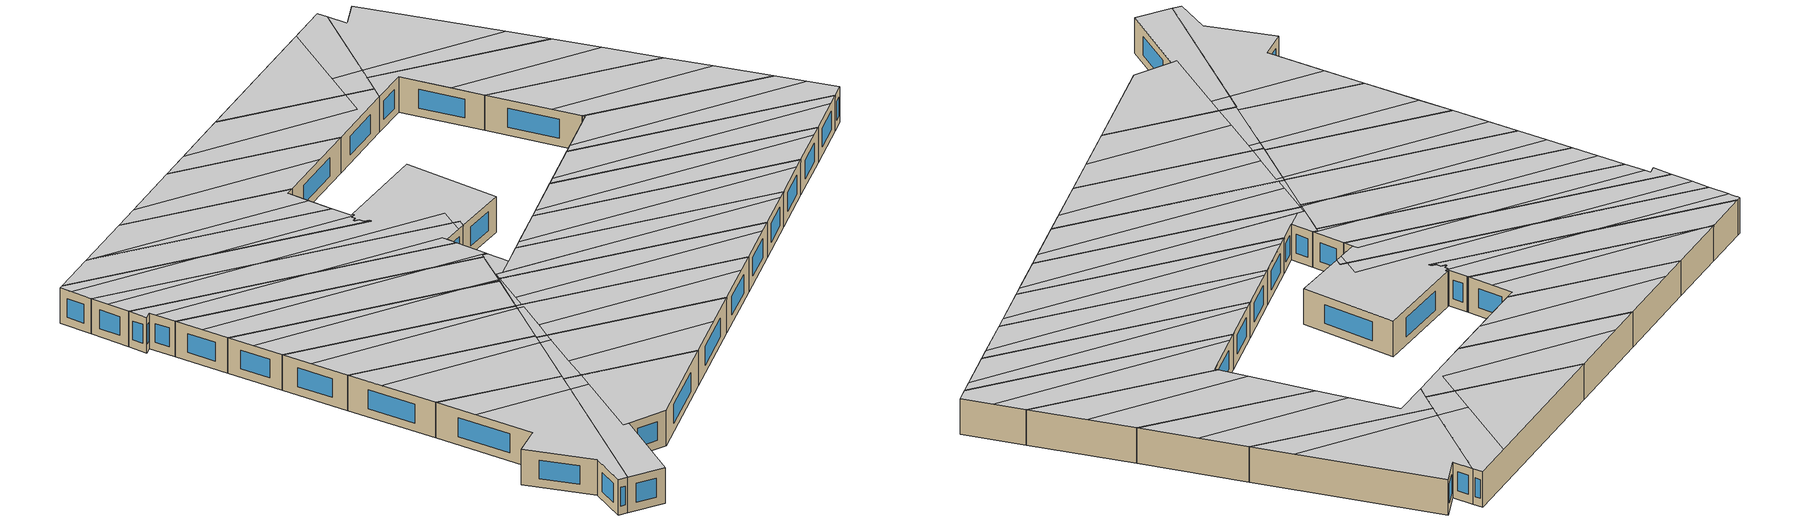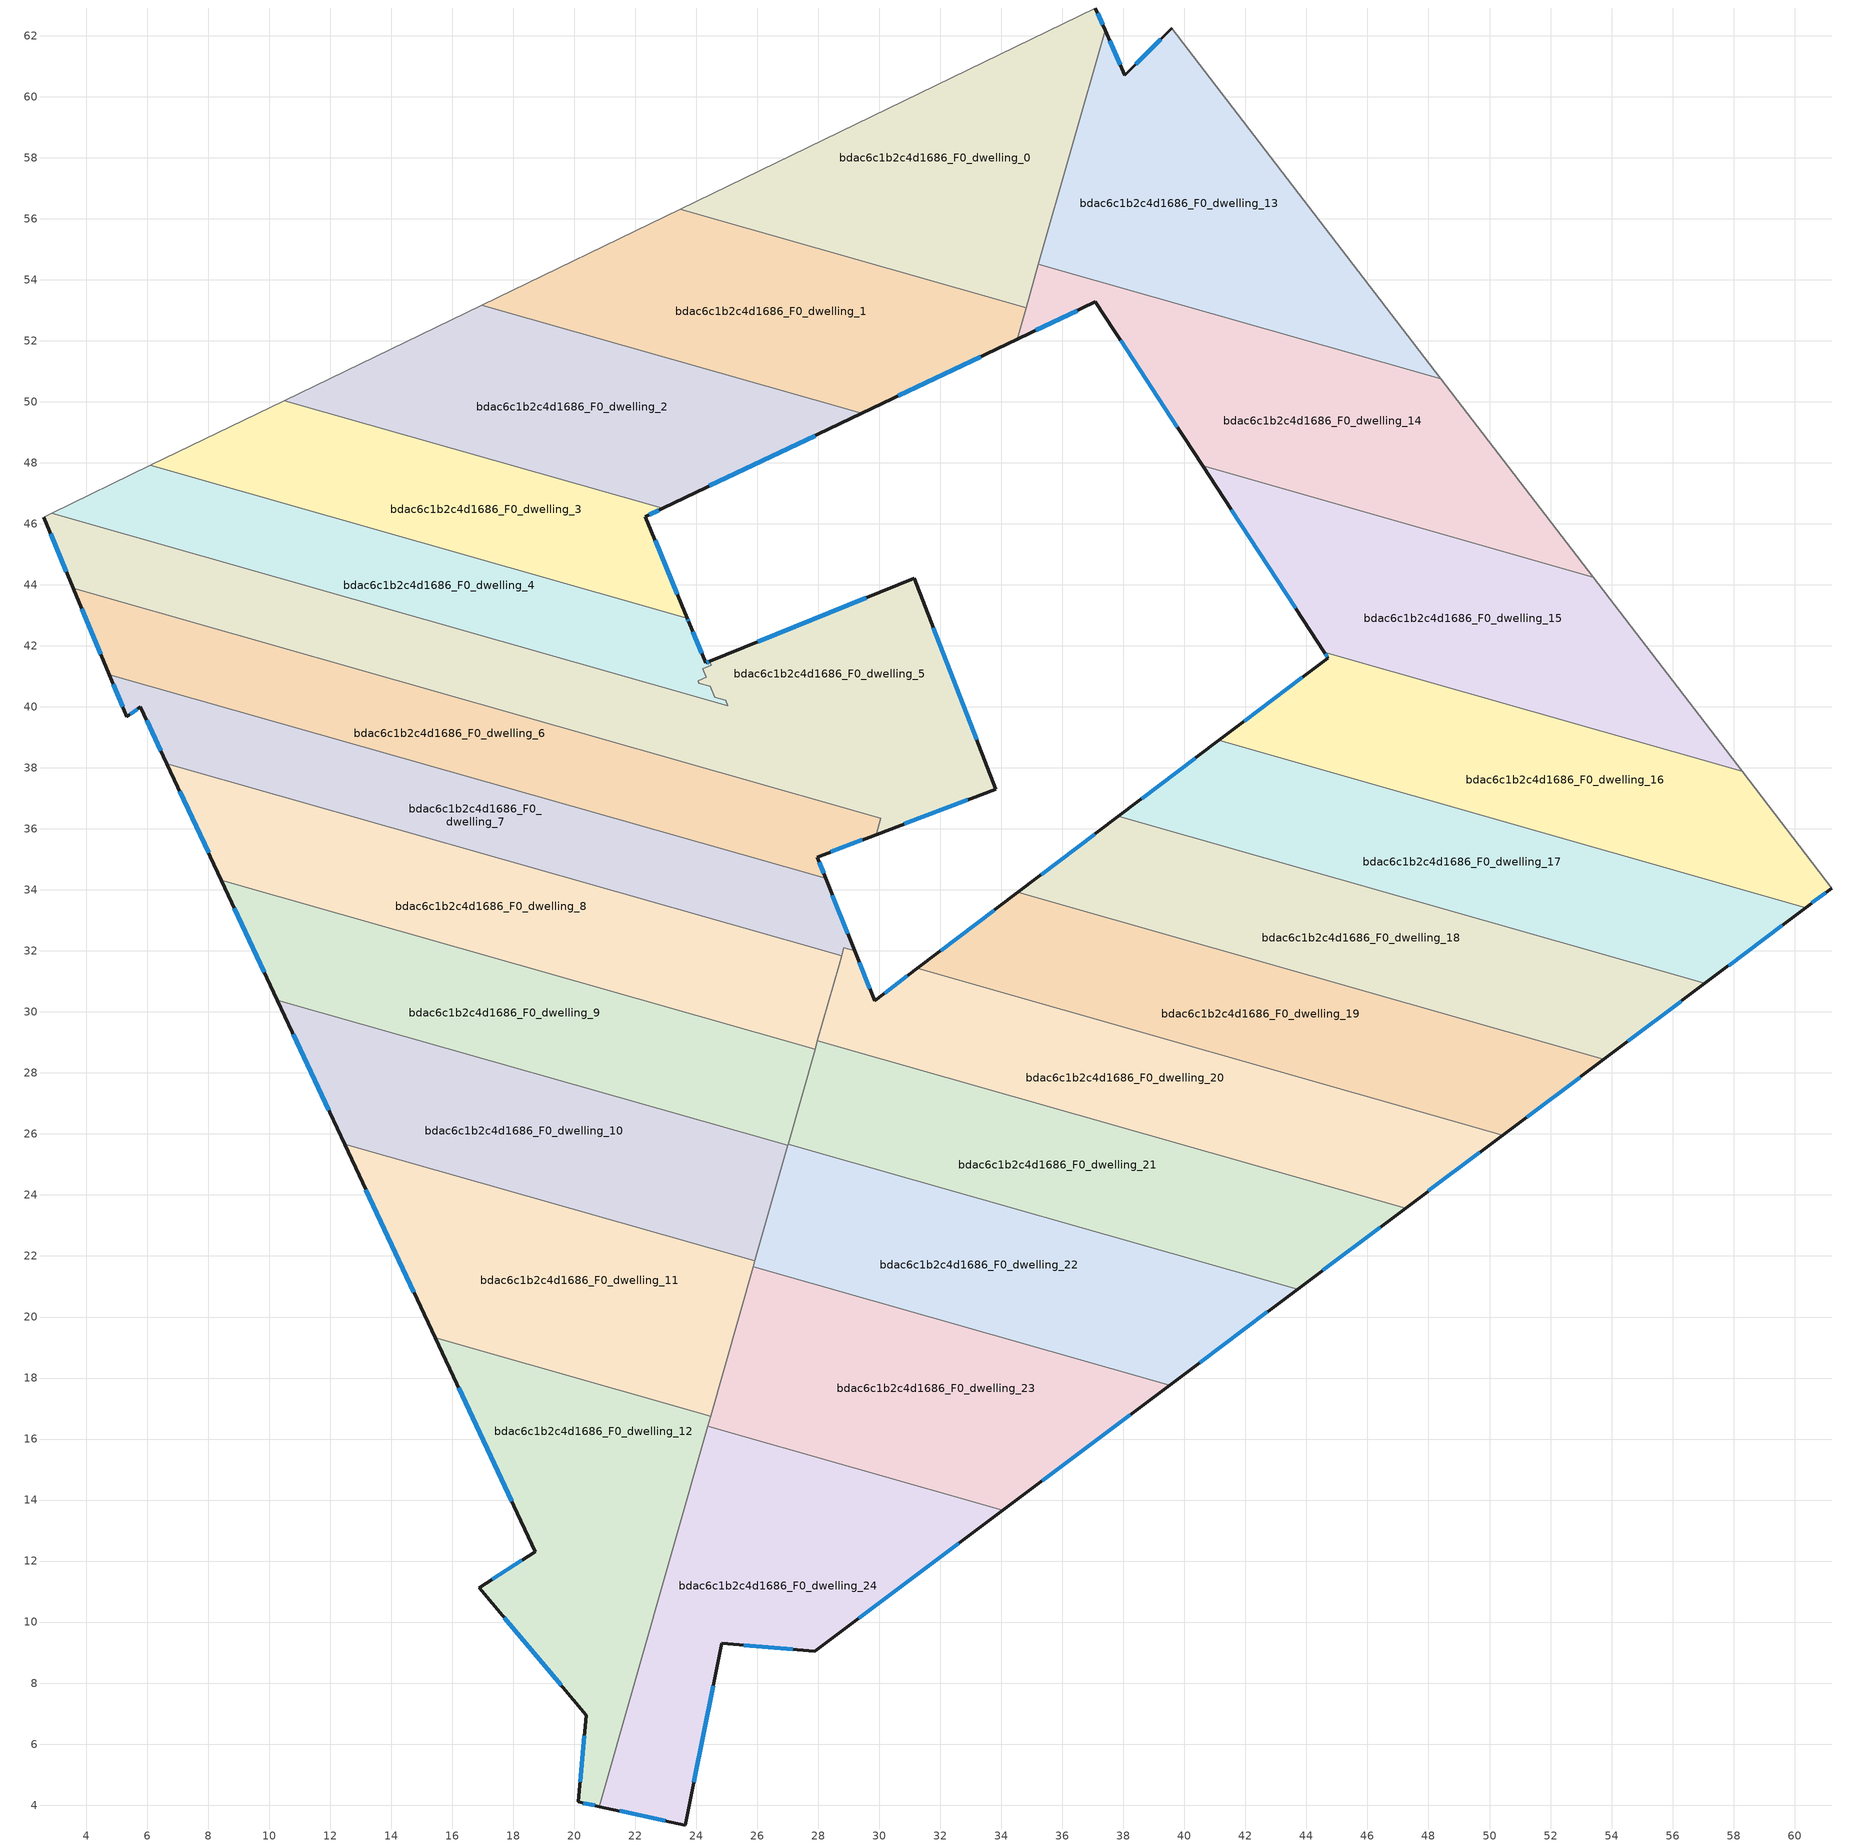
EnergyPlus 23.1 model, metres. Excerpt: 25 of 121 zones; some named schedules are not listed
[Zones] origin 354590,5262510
bdac6c1b2c4d1686_F0_dwelling_0
 floor ground (EU_floor_Construction): 37.08,62.91 37.4,62.18 34.81,53.09 23.47,56.32 z0
 wall outside (EU_wall_Construction): 37.4,62.18 37.08,62.91 z0:3
 wall to bdac6c1b2c4d1686_F0_dwelling_1 (EU_wall_Construction): 23.47,56.32 34.81,53.09 z0:3
 wall adiabatic (EU_wall_Construction): 37.08,62.91 23.47,56.32 z0:3
 wall to bdac6c1b2c4d1686_F0_dwelling_13 (EU_wall_Construction): 35.22,54.51 37.4,62.18 z0:3
 wall to bdac6c1b2c4d1686_F0_dwelling_14 (EU_wall_Construction): 34.81,53.09 35.22,54.51 z0:3
 window (EU_Window_Construction): 37.32,62.35 37.16,62.74 z0.7:2.3
 ceiling to bdac6c1b2c4d1686_F1_dwelling_0 (EU_floor_Construction): 32.75,53.67 34.23,61.53 23.47,56.32 z3
 ceiling to bdac6c1b2c4d1686_F1_dwelling_12 (EU_floor_Construction): 35.48,55.42 37.4,62.18 37.08,62.91 34.23,61.53 33.16,55.86 z3
 ceiling to bdac6c1b2c4d1686_F1_dwelling_13 (EU_floor_Construction): 34.81,53.09 35.48,55.42 33.16,55.86 32.75,53.67 z3
bdac6c1b2c4d1686_F0_dwelling_1
 floor ground (EU_floor_Construction): 34.81,53.09 34.52,52.05 29.42,49.62 16.97,53.17 23.47,56.32 z0
 wall outside (EU_wall_Construction): 29.42,49.62 34.52,52.05 z0:3
 wall to bdac6c1b2c4d1686_F0_dwelling_2 (EU_wall_Construction): 16.97,53.17 29.42,49.62 z0:3
 wall adiabatic (EU_wall_Construction): 23.47,56.32 16.97,53.17 z0:3
 wall to bdac6c1b2c4d1686_F0_dwelling_14 (EU_wall_Construction): 34.52,52.05 34.81,53.09 z0:3
 window (EU_Window_Construction): 30.62,50.19 33.32,51.48 z0.7:2.3
 ceiling to bdac6c1b2c4d1686_F1_dwelling_0 (EU_floor_Construction): 32.39,51.75 32.75,53.67 23.47,56.32 19.18,54.24 z3
 ceiling adiabatic (EU_roof_Construction): 34.52,52.05 34.81,53.09 32.75,53.67 32.39,51.75 19.18,54.24 16.97,53.17 29.42,49.62 z3
bdac6c1b2c4d1686_F0_dwelling_10
 floor ground (EU_floor_Construction): 26.99,25.62 25.92,21.84 12.48,25.66 10.27,30.38 z0
 wall outside (EU_wall_Construction): 10.27,30.38 12.48,25.66 z0:3
 wall to bdac6c1b2c4d1686_F0_dwelling_11 (EU_wall_Construction): 12.48,25.66 25.92,21.84 z0:3
 wall to bdac6c1b2c4d1686_F0_dwelling_9 (EU_wall_Construction): 26.99,25.62 10.27,30.38 z0:3
 wall to bdac6c1b2c4d1686_F0_dwelling_22 (EU_wall_Construction): 25.92,21.84 26.99,25.62 z0:3
 window (EU_Window_Construction): 10.79,29.28 11.96,26.77 z0.7:2.3
 ceiling to bdac6c1b2c4d1686_F1_dwelling_9 (EU_floor_Construction): 25.92,21.84 26.91,25.33 11.25,28.29 12.48,25.66 z3
 ceiling to bdac6c1b2c4d1686_F1_dwelling_8 (EU_floor_Construction): 26.91,25.33 26.99,25.62 10.27,30.38 11.25,28.29 z3
bdac6c1b2c4d1686_F0_dwelling_11
 floor ground (EU_floor_Construction): 25.92,21.84 24.47,16.75 15.44,19.32 12.48,25.66 z0
 wall outside (EU_wall_Construction): 12.48,25.66 15.44,19.32 z0:3
 wall to bdac6c1b2c4d1686_F0_dwelling_12 (EU_wall_Construction): 15.44,19.32 24.47,16.75 z0:3
 wall to bdac6c1b2c4d1686_F0_dwelling_23 (EU_wall_Construction): 24.47,16.75 25.86,21.65 z0:3
 wall to bdac6c1b2c4d1686_F0_dwelling_22 (EU_wall_Construction): 25.86,21.65 25.92,21.84 z0:3
 window (EU_Window_Construction): 13.17,24.17 14.74,20.81 z0.7:2.3
 ceiling to bdac6c1b2c4d1686_F1_dwelling_10 (EU_floor_Construction): 24.47,16.75 25.67,20.96 13.61,23.24 15.44,19.32 z3
 ceiling to bdac6c1b2c4d1686_F1_dwelling_9 (EU_floor_Construction): 25.67,20.96 25.92,21.84 12.48,25.66 13.61,23.24 z3
bdac6c1b2c4d1686_F0_dwelling_12
 floor ground (EU_floor_Construction): 24.47,16.75 20.83,3.95 20.13,4.1 20.39,6.94 16.88,11.12 18.72,12.31 15.44,19.32 z0
 wall outside (EU_wall_Construction): 15.44,19.32 18.72,12.31 16.88,11.12 20.39,6.94 20.13,4.1 20.83,3.95 z0:3
 wall to bdac6c1b2c4d1686_F0_dwelling_24 (EU_wall_Construction): 20.83,3.95 24.38,16.42 z0:3
 wall to bdac6c1b2c4d1686_F0_dwelling_23 (EU_wall_Construction): 24.38,16.42 24.47,16.75 z0:3
 window (EU_Window_Construction): 16.21,17.68 17.95,13.96 / 20.3,4.07 20.66,3.99 / 20.33,6.28 20.19,4.77 / 17.7,10.14 19.57,7.92 / 18.29,12.03 17.31,11.4 z0.7:2.3
 ceiling to bdac6c1b2c4d1686_F1_dwelling_11 (EU_floor_Construction): 20.83,3.95 23.99,15.08 16.79,16.44 18.72,12.31 16.88,11.12 20.39,6.94 20.13,4.1 z3
 ceiling to bdac6c1b2c4d1686_F1_dwelling_10 (EU_floor_Construction): 23.99,15.08 24.47,16.75 15.44,19.32 16.79,16.44 z3
bdac6c1b2c4d1686_F0_dwelling_13
 floor ground (EU_floor_Construction): 39.59,62.24 48.41,50.75 35.22,54.51 37.4,62.18 38.04,60.7 z0
 wall outside (EU_wall_Construction): 39.59,62.24 38.04,60.7 37.4,62.18 z0:3
 wall adiabatic (EU_wall_Construction): 48.41,50.75 39.59,62.24 z0:3
 wall to bdac6c1b2c4d1686_F0_dwelling_14 (EU_wall_Construction): 35.22,54.51 48.41,50.75 z0:3
 window (EU_Window_Construction): 37.89,61.05 37.55,61.83 / 39.23,61.88 38.41,61.06 z0.7:2.3
 ceiling to bdac6c1b2c4d1686_F1_dwelling_12 (EU_floor_Construction): 46.41,53.36 39.59,62.24 38.04,60.7 37.4,62.18 35.48,55.42 z3
 ceiling to bdac6c1b2c4d1686_F1_dwelling_13 (EU_floor_Construction): 48.41,50.75 46.41,53.36 35.48,55.42 35.22,54.51 z3
bdac6c1b2c4d1686_F0_dwelling_14
 floor ground (EU_floor_Construction): 48.41,50.75 53.4,44.25 40.59,47.9 37.08,53.28 34.52,52.05 35.22,54.51 z0
 wall outside (EU_wall_Construction): 34.52,52.05 37.08,53.28 40.59,47.9 z0:3
 wall adiabatic (EU_wall_Construction): 53.4,44.25 48.41,50.75 z0:3
 wall to bdac6c1b2c4d1686_F0_dwelling_15 (EU_wall_Construction): 40.59,47.9 53.4,44.25 z0:3
 window (EU_Window_Construction): 35.12,52.34 36.48,52.99 / 37.91,52.01 39.77,49.16 z0.7:2.3
 ceiling to bdac6c1b2c4d1686_F1_dwelling_13 (EU_floor_Construction): 50.65,47.83 48.41,50.75 35.22,54.51 34.52,52.05 37.08,53.28 39.23,49.98 z3
 ceiling to bdac6c1b2c4d1686_F1_dwelling_14 (EU_floor_Construction): 53.4,44.25 50.65,47.83 39.23,49.98 40.59,47.9 z3
bdac6c1b2c4d1686_F0_dwelling_15
 floor ground (EU_floor_Construction): 53.4,44.25 58.28,37.89 44.58,41.79 40.59,47.9 z0
 wall outside (EU_wall_Construction): 40.59,47.9 44.58,41.79 z0:3
 wall adiabatic (EU_wall_Construction): 58.28,37.89 53.4,44.25 z0:3
 wall to bdac6c1b2c4d1686_F0_dwelling_16 (EU_wall_Construction): 44.58,41.79 58.28,37.89 z0:3
 window (EU_Window_Construction): 41.53,46.46 43.64,43.23 z0.7:2.3
 ceiling to bdac6c1b2c4d1686_F1_dwelling_14 (EU_floor_Construction): 55.6,41.39 53.4,44.25 40.59,47.9 43.33,43.7 z3
 ceiling to bdac6c1b2c4d1686_F1_dwelling_15 (EU_floor_Construction): 58.28,37.89 55.6,41.39 43.33,43.7 44.58,41.79 z3
bdac6c1b2c4d1686_F0_dwelling_16
 floor ground (EU_floor_Construction): 58.28,37.89 61.22,34.06 60.37,33.42 41.13,38.9 44.71,41.6 44.58,41.79 z0
 wall outside (EU_wall_Construction): 44.58,41.79 44.71,41.6 41.13,38.9 / 60.37,33.42 61.22,34.06 z0:3
 wall adiabatic (EU_wall_Construction): 61.22,34.06 58.28,37.89 z0:3
 wall to bdac6c1b2c4d1686_F0_dwelling_17 (EU_wall_Construction): 41.13,38.9 60.37,33.42 z0:3
 window (EU_Window_Construction): 43.87,40.97 41.97,39.53 / 44.61,41.75 44.68,41.65 / 60.57,33.57 61.02,33.91 z0.7:2.3
 ceiling to bdac6c1b2c4d1686_F1_dwelling_15 (EU_floor_Construction): 59.75,35.98 58.28,37.89 44.58,41.79 44.71,41.6 41.76,39.37 z3
 ceiling to bdac6c1b2c4d1686_F1_dwelling_16 (EU_floor_Construction): 61.22,34.06 59.75,35.98 41.76,39.37 41.13,38.9 60.37,33.42 z3
bdac6c1b2c4d1686_F0_dwelling_17
 floor ground (EU_floor_Construction): 60.37,33.42 57.06,30.94 37.83,36.41 41.13,38.9 z0
 wall outside (EU_wall_Construction): 57.06,30.94 60.37,33.42 / 41.13,38.9 37.83,36.41 z0:3
 wall to bdac6c1b2c4d1686_F0_dwelling_18 (EU_wall_Construction): 37.83,36.41 57.06,30.94 z0:3
 window (EU_Window_Construction): 57.84,31.52 59.59,32.84 / 40.35,38.31 38.61,36.99 z0.7:2.3
 ceiling to bdac6c1b2c4d1686_F1_dwelling_16 (EU_floor_Construction): 60.37,33.42 41.13,38.9 38.36,36.81 59.55,32.81 z3
 ceiling to bdac6c1b2c4d1686_F1_dwelling_17 (EU_floor_Construction): 59.55,32.81 38.36,36.81 37.83,36.41 57.06,30.94 z3
bdac6c1b2c4d1686_F0_dwelling_18
 floor ground (EU_floor_Construction): 57.06,30.94 53.75,28.45 34.54,33.92 37.83,36.41 z0
 wall outside (EU_wall_Construction): 53.75,28.45 57.06,30.94 / 37.83,36.41 34.54,33.92 z0:3
 wall to bdac6c1b2c4d1686_F0_dwelling_19 (EU_wall_Construction): 34.54,33.92 53.75,28.45 z0:3
 window (EU_Window_Construction): 54.52,29.03 56.28,30.35 / 37.06,35.82 35.31,34.5 z0.7:2.3
 ceiling to bdac6c1b2c4d1686_F1_dwelling_17 (EU_floor_Construction): 57.06,30.94 37.83,36.41 35.1,34.34 56.27,30.34 z3
 ceiling to bdac6c1b2c4d1686_F1_dwelling_18 (EU_floor_Construction): 56.27,30.34 35.1,34.34 34.54,33.92 53.75,28.45 z3
bdac6c1b2c4d1686_F0_dwelling_19
 floor ground (EU_floor_Construction): 53.75,28.45 50.43,25.96 31.24,31.43 34.54,33.92 z0
 wall outside (EU_wall_Construction): 50.43,25.96 53.75,28.45 / 34.54,33.92 31.24,31.43 z0:3
 wall to bdac6c1b2c4d1686_F0_dwelling_20 (EU_wall_Construction): 31.24,31.43 50.43,25.96 z0:3
 window (EU_Window_Construction): 51.21,26.55 52.97,27.87 / 33.76,33.33 32.01,32.01 z0.7:2.3
 ceiling to bdac6c1b2c4d1686_F1_dwelling_18 (EU_floor_Construction): 53.75,28.45 34.54,33.92 31.83,31.87 52.99,27.88 z3
 ceiling to bdac6c1b2c4d1686_F1_dwelling_19 (EU_floor_Construction): 52.99,27.88 31.83,31.87 31.24,31.43 50.43,25.96 z3
bdac6c1b2c4d1686_F0_dwelling_2
 floor ground (EU_floor_Construction): 29.42,49.62 22.9,46.51 10.5,50.04 16.97,53.17 z0
 wall outside (EU_wall_Construction): 22.9,46.51 29.42,49.62 z0:3
 wall to bdac6c1b2c4d1686_F0_dwelling_3 (EU_wall_Construction): 10.5,50.04 22.9,46.51 z0:3
 wall adiabatic (EU_wall_Construction): 16.97,53.17 10.5,50.04 z0:3
 window (EU_Window_Construction): 24.43,47.24 27.89,48.89 z0.7:2.3
 ceiling to bdac6c1b2c4d1686_F1_dwelling_1 (EU_floor_Construction): 29.42,49.62 16.97,53.17 12.45,50.98 26.66,48.3 z3
 ceiling to bdac6c1b2c4d1686_F1_dwelling_2 (EU_floor_Construction): 26.66,48.3 12.45,50.98 10.5,50.04 22.9,46.51 z3
bdac6c1b2c4d1686_F0_dwelling_20
 floor ground (EU_floor_Construction): 50.43,25.96 47.25,23.57 27.97,29.06 28.84,32.11 29.19,32.01 29.84,30.37 31.24,31.43 z0
 wall outside (EU_wall_Construction): 31.24,31.43 29.84,30.37 29.19,32.01 / 47.25,23.57 50.43,25.96 z0:3
 wall to bdac6c1b2c4d1686_F0_dwelling_7 (EU_wall_Construction): 29.19,32.01 28.84,32.11 28.76,31.83 z0:3
 wall to bdac6c1b2c4d1686_F0_dwelling_21 (EU_wall_Construction): 27.97,29.06 47.25,23.57 z0:3
 wall to bdac6c1b2c4d1686_F0_dwelling_8 (EU_wall_Construction): 28.68,31.54 27.97,29.06 / 28.76,31.83 28.68,31.55 z0:3
 window (EU_Window_Construction): 29.69,30.76 29.34,31.63 / 30.91,31.18 30.17,30.62 / 48,24.13 49.69,25.4 z0.7:2.3
 ceiling to bdac6c1b2c4d1686_F1_dwelling_19 (EU_floor_Construction): 50.43,25.96 31.24,31.43 29.85,30.38 28.7,29.5 49.83,25.51 z3
 ceiling to bdac6c1b2c4d1686_F1_dwelling_20 (EU_floor_Construction): 49.83,25.51 28.21,29.59 28.1,29.02 47.25,23.57 z3
 ceiling to bdac6c1b2c4d1686_F1_dwelling_7 (EU_floor_Construction): 28.7,29.5 29.84,30.37 29.19,32.01 28.84,32.11 28.76,31.83 28.69,31.6 27.97,29.06 28.1,29.02 28.21,29.59 z3
bdac6c1b2c4d1686_F0_dwelling_21
 floor ground (EU_floor_Construction): 47.25,23.57 43.71,20.92 27.01,25.67 27.97,29.06 z0
 wall outside (EU_wall_Construction): 43.71,20.92 47.25,23.57 z0:3
 wall to bdac6c1b2c4d1686_F0_dwelling_22 (EU_wall_Construction): 27.01,25.67 43.71,20.92 z0:3
 wall to bdac6c1b2c4d1686_F0_dwelling_9 (EU_wall_Construction): 27.89,28.78 27.01,25.67 z0:3
 wall to bdac6c1b2c4d1686_F0_dwelling_8 (EU_wall_Construction): 27.97,29.06 27.89,28.78 z0:3
 window (EU_Window_Construction): 44.54,21.54 46.42,22.95 z0.7:2.3
 ceiling to bdac6c1b2c4d1686_F1_dwelling_20 (EU_floor_Construction): 47.25,23.57 28.1,29.02 27.62,26.47 46.38,22.92 z3
 ceiling to bdac6c1b2c4d1686_F1_dwelling_21 (EU_floor_Construction): 46.38,22.92 27.62,26.47 27.44,25.54 43.71,20.92 z3
 ceiling adiabatic (EU_roof_Construction): 27.44,25.54 28.08,28.94 27.95,28.97 27.01,25.67 z3
 ceiling to bdac6c1b2c4d1686_F1_dwelling_7 (EU_floor_Construction): 28.08,28.94 28.1,29.02 27.97,29.06 27.95,28.97 z3
bdac6c1b2c4d1686_F0_dwelling_22
 floor ground (EU_floor_Construction): 43.71,20.92 39.51,17.77 25.86,21.65 27.01,25.67 z0
 wall outside (EU_wall_Construction): 39.51,17.77 43.71,20.92 z0:3
 wall to bdac6c1b2c4d1686_F0_dwelling_23 (EU_wall_Construction): 25.86,21.65 39.51,17.77 z0:3
 wall to bdac6c1b2c4d1686_F0_dwelling_9 (EU_wall_Construction): 27.01,25.67 26.99,25.62 z0:3
 window (EU_Window_Construction): 40.5,18.51 42.72,20.18 z0.7:2.3
 ceiling to bdac6c1b2c4d1686_F1_dwelling_22 (EU_floor_Construction): 42.31,19.87 26.92,22.77 26.66,21.42 39.51,17.77 z3
 ceiling to bdac6c1b2c4d1686_F1_dwelling_9 (EU_floor_Construction): 26.66,21.42 27.39,25.24 26.91,25.33 25.86,21.65 z3
 ceiling adiabatic (EU_roof_Construction): 43.71,20.92 27.01,25.67 25.86,21.65 26.91,25.33 27.39,25.24 26.92,22.77 42.31,19.87 z3
bdac6c1b2c4d1686_F0_dwelling_23
 floor ground (EU_floor_Construction): 39.51,17.77 34.05,13.67 24.38,16.42 25.86,21.65 z0
 wall outside (EU_wall_Construction): 34.05,13.67 39.51,17.77 z0:3
 wall to bdac6c1b2c4d1686_F0_dwelling_24 (EU_wall_Construction): 24.38,16.42 34.05,13.67 z0:3
 window (EU_Window_Construction): 35.34,14.63 38.23,16.8 z0.7:2.3
 ceiling to bdac6c1b2c4d1686_F1_dwelling_22 (EU_floor_Construction): 39.51,17.77 26.66,21.42 26.02,18 37.05,15.92 z3
 ceiling to bdac6c1b2c4d1686_F1_dwelling_23 (EU_floor_Construction): 37.05,15.92 26.02,18 25.65,16.06 34.05,13.67 z3
 ceiling to bdac6c1b2c4d1686_F1_dwelling_9 (EU_floor_Construction): 26.55,20.8 26.66,21.42 25.86,21.65 25.67,20.96 z3
 ceiling to bdac6c1b2c4d1686_F1_dwelling_10 (EU_floor_Construction): 25.65,16.06 26.55,20.8 25.67,20.96 24.38,16.42 z3
bdac6c1b2c4d1686_F0_dwelling_24
 floor ground (EU_floor_Construction): 34.05,13.67 27.88,9.04 24.84,9.31 23.64,3.35 20.83,3.95 24.38,16.42 z0
 wall outside (EU_wall_Construction): 20.83,3.95 23.64,3.35 24.84,9.31 27.88,9.04 34.05,13.67 z0:3
 window (EU_Window_Construction): 21.49,3.81 22.98,3.49 / 29.33,10.12 32.6,12.58 / 25.55,9.25 27.17,9.1 / 23.92,4.75 24.56,7.91 z0.7:2.3
 ceiling to bdac6c1b2c4d1686_F1_dwelling_23 (EU_floor_Construction): 34.05,13.67 25.65,16.06 24.39,9.36 24.84,9.31 27.88,9.04 z3
 ceiling to bdac6c1b2c4d1686_F1_dwelling_11 (EU_floor_Construction): 23.64,3.35 24.84,9.31 24.39,9.36 25.42,14.81 23.99,15.08 20.83,3.95 z3
 ceiling to bdac6c1b2c4d1686_F1_dwelling_10 (EU_floor_Construction): 25.42,14.81 25.65,16.06 24.38,16.42 23.99,15.08 z3
bdac6c1b2c4d1686_F0_dwelling_3
 floor ground (EU_floor_Construction): 22.9,46.51 22.33,46.24 23.7,42.9 6.1,47.91 10.5,50.04 z0
 wall outside (EU_wall_Construction): 23.7,42.9 22.33,46.24 22.9,46.51 z0:3
 wall to bdac6c1b2c4d1686_F0_dwelling_4 (EU_wall_Construction): 6.1,47.91 23.7,42.9 z0:3
 wall adiabatic (EU_wall_Construction): 10.5,50.04 6.1,47.91 z0:3
 window (EU_Window_Construction): 22.46,46.3 22.76,46.45 / 23.38,43.69 22.65,45.45 z0.7:2.3
 ceiling to bdac6c1b2c4d1686_F1_dwelling_2 (EU_floor_Construction): 22.97,44.68 22.33,46.24 22.9,46.51 10.5,50.04 6.11,47.91 6.65,47.76 z3
 ceiling to bdac6c1b2c4d1686_F1_dwelling_3 (EU_floor_Construction): 23.7,42.9 22.97,44.68 6.65,47.76 z3
bdac6c1b2c4d1686_F0_dwelling_4
 floor ground (EU_floor_Construction): 23.7,42.9 23.75,42.79 24.3,41.44 24.44,41.5 24.5,41.36 24.22,41.24 24.33,40.97 24.06,40.85 24.09,40.78 24.45,40.67 24.6,40.32 24.97,40.22 25.04,40.04 2.88,46.35 6.1,47.91 z0
 wall outside (EU_wall_Construction): 24.44,41.5 24.3,41.44 23.75,42.79 23.7,42.9 z0:3
 wall to bdac6c1b2c4d1686_F0_dwelling_5 (EU_wall_Construction): 2.88,46.35 25.04,40.04 24.97,40.22 24.6,40.32 24.45,40.67 24.09,40.78 24.06,40.85 24.33,40.97 24.22,41.24 24.5,41.36 24.44,41.5 z0:3
 wall adiabatic (EU_wall_Construction): 6.1,47.91 2.88,46.35 z0:3
 window (EU_Window_Construction): 23.74,42.81 23.71,42.88 / 24.17,41.76 23.88,42.47 / 24.41,41.48 24.33,41.45 z0.7:2.3
 ceiling to bdac6c1b2c4d1686_F1_dwelling_3 (EU_floor_Construction): 24.5,41.36 24.44,41.5 24.3,41.44 23.7,42.9 6.65,47.76 6.03,47.87 2.88,46.35 13.01,43.46 24.39,41.31 z3
 ceiling to bdac6c1b2c4d1686_F1_dwelling_2 (EU_floor_Construction): 6.65,47.76 6.11,47.91 6.03,47.87 z3
 ceiling to bdac6c1b2c4d1686_F1_dwelling_4 (EU_floor_Construction): 25.04,40.04 24.97,40.22 24.6,40.32 24.45,40.67 24.09,40.78 24.06,40.85 24.33,40.97 24.22,41.24 24.39,41.31 13.01,43.46 z3
bdac6c1b2c4d1686_F0_dwelling_5
 floor ground (EU_floor_Construction): 31.14,44.22 33.82,37.3 29.9,35.81 30.05,36.35 3.58,43.88 2.6,46.22 2.88,46.35 25.04,40.04 24.97,40.22 24.6,40.32 24.45,40.67 24.09,40.78 24.06,40.85 24.33,40.97 24.22,41.24 24.5,41.36 24.44,41.5 z0
 wall outside (EU_wall_Construction): 29.9,35.81 33.82,37.3 31.14,44.22 24.44,41.5 / 2.6,46.22 3.58,43.88 z0:3
 wall to bdac6c1b2c4d1686_F0_dwelling_6 (EU_wall_Construction): 3.58,43.88 30.05,36.35 29.9,35.81 z0:3
 wall adiabatic (EU_wall_Construction): 2.88,46.35 2.6,46.22 z0:3
 window (EU_Window_Construction): 29.57,43.58 26.01,42.13 / 33.19,38.93 31.77,42.59 / 30.82,36.16 32.9,36.95 / 2.83,45.67 3.35,44.43 z0.7:2.3
 ceiling to bdac6c1b2c4d1686_F1_dwelling_5 (EU_floor_Construction): 29.51,36.5 29.75,37.77 15.8,40.41 z3
 ceiling to bdac6c1b2c4d1686_F1_dwelling_4 (EU_floor_Construction): 33.82,37.3 31.14,44.22 24.44,41.5 24.53,41.29 24.39,41.31 24.22,41.24 24.33,40.97 24.06,40.85 24.09,40.78 24.45,40.67 24.6,40.32 24.97,40.22 25.04,40.04 13.01,43.46 2.96,45.36 3.58,43.88 15.8,40.41 29.75,37.77 29.51,36.5 30.05,36.35 29.9,35.81 z3
 ceiling to bdac6c1b2c4d1686_F1_dwelling_3 (EU_floor_Construction): 13.01,43.46 2.88,46.35 2.6,46.22 2.67,46.06 2.7,45.99 2.89,45.53 2.96,45.36 z3
bdac6c1b2c4d1686_F0_dwelling_6
 floor ground (EU_floor_Construction): 30.05,36.35 29.9,35.81 27.96,35.08 28.24,34.37 4.76,41.06 3.58,43.88 z0
 wall outside (EU_wall_Construction): 28.24,34.37 27.96,35.08 29.9,35.81 / 3.58,43.88 4.76,41.06 z0:3
 wall to bdac6c1b2c4d1686_F0_dwelling_7 (EU_wall_Construction): 4.76,41.06 28.24,34.37 z0:3
 window (EU_Window_Construction): 28.41,35.25 29.44,35.64 / 28.17,34.54 28.02,34.91 / 3.86,43.22 4.48,41.72 z0.7:2.3
 ceiling to bdac6c1b2c4d1686_F1_dwelling_5 (EU_floor_Construction): 29.34,35.6 29.51,36.5 15.8,40.41 4.11,42.61 4.76,41.06 18.1,37.26 27.81,35.43 27.96,35.08 z3
 ceiling to bdac6c1b2c4d1686_F1_dwelling_4 (EU_floor_Construction): 15.8,40.41 3.58,43.88 4.11,42.61 z3; 29.9,35.81 30.05,36.35 29.51,36.5 29.34,35.6 z3
 ceiling to bdac6c1b2c4d1686_F1_dwelling_6 (EU_floor_Construction): 28.24,34.37 27.81,35.43 18.1,37.26 z3
bdac6c1b2c4d1686_F0_dwelling_7
 floor ground (EU_floor_Construction): 28.24,34.37 29.19,32.01 28.84,32.11 28.76,31.83 6.65,38.13 5.77,40 5.34,39.68 4.76,41.06 z0
 wall outside (EU_wall_Construction): 4.76,41.06 5.34,39.68 5.77,40 6.65,38.13 / 29.19,32.01 28.24,34.37 z0:3
 wall to bdac6c1b2c4d1686_F0_dwelling_8 (EU_wall_Construction): 6.65,38.13 28.76,31.83 z0:3
 window (EU_Window_Construction): 5.44,39.75 5.67,39.92 / 4.9,40.73 5.2,40 / 28.96,32.57 28.46,33.82 / 5.98,39.56 6.44,38.57 z0.7:2.3
 ceiling to bdac6c1b2c4d1686_F1_dwelling_7 (EU_floor_Construction): 29.19,32.01 29.16,32.09 25.32,32.81 28.76,31.83 28.84,32.11 z3
 ceiling to bdac6c1b2c4d1686_F1_dwelling_6 (EU_floor_Construction): 29.16,32.09 28.24,34.37 18.1,37.26 5.99,39.55 6.65,38.13 25.32,32.81 z3
 ceiling to bdac6c1b2c4d1686_F1_dwelling_5 (EU_floor_Construction): 18.1,37.26 4.76,41.06 5.34,39.68 5.77,40 5.99,39.55 z3
bdac6c1b2c4d1686_F0_dwelling_8
 floor ground (EU_floor_Construction): 28.76,31.83 28.68,31.54 27.89,28.78 8.43,34.32 6.65,38.13 z0
 wall outside (EU_wall_Construction): 6.65,38.13 8.43,34.32 z0:3
 wall to bdac6c1b2c4d1686_F0_dwelling_9 (EU_wall_Construction): 8.43,34.32 27.89,28.78 z0:3
 window (EU_Window_Construction): 7.07,37.23 8.01,35.21 z0.7:2.3
 ceiling to bdac6c1b2c4d1686_F1_dwelling_8 (EU_floor_Construction): 27.89,28.78 27.95,28.97 25.85,29.36 z3
 ceiling to bdac6c1b2c4d1686_F1_dwelling_7 (EU_floor_Construction): 27.95,28.97 28.68,31.54 28.76,31.83 25.32,32.81 7.57,36.16 8.43,34.32 25.85,29.36 z3
 ceiling to bdac6c1b2c4d1686_F1_dwelling_6 (EU_floor_Construction): 25.32,32.81 6.65,38.13 7.57,36.16 z3
bdac6c1b2c4d1686_F0_dwelling_9
 floor ground (EU_floor_Construction): 27.89,28.78 26.99,25.62 10.27,30.38 8.43,34.32 z0
 wall outside (EU_wall_Construction): 8.43,34.32 10.27,30.38 z0:3
 window (EU_Window_Construction): 8.86,33.4 9.84,31.31 z0.7:2.3
 ceiling to bdac6c1b2c4d1686_F1_dwelling_8 (EU_floor_Construction): 26.99,25.62 27.89,28.78 25.85,29.36 9.28,32.49 10.27,30.38 z3
 ceiling to bdac6c1b2c4d1686_F1_dwelling_7 (EU_floor_Construction): 25.85,29.36 8.43,34.32 9.29,32.49 z3
[Building]
EU S2 Campaign: North Axis=0; Terrain=City; Solar Distribution=FullExterior
[Site:Location]
Budapest.Ferenc.Liszt.Intl.AP: Latitude=47.437; Longitude=19.256; Time Zone=1; Elevation=185
[SizingPeriod:WeatherFileDays]
AnnualSizingPeriod: Begin Month=1; Begin Day of Month=1; End Month=12; End Day of Month=31; Day of Week for Start Day=Monday; Use Weather File Daylight Saving Period=No; Use Weather File Rain and Snow Indicators=No
[MATERIAL]
EU_InternalMass_Material: Roughness=MediumRough; Thickness=0.1; Conductivity=1; Density=1800; Specific Heat=900; Thermal Absorptance=0.9; Solar Absorptance=0.7; Visible Absorptance=0.7
[MATERIAL:NOMASS] Roughness=MediumRough; Thermal Absorptance=0.9; Solar Absorptance=0.7; Visible Absorptance=0.7
Name | Thermal Resistance
EU_wall_NoMass | 0.832559
EU_roof_NoMass | 1.39638
EU_floor_NoMass | 0.872794
[WINDOWMATERIAL:SIMPLEGLAZINGSYSTEM]
EU_Window_SimpleGlazing: UFactor=2.79869; Solar Heat Gain Coefficient=0.75; Visible Transmittance=0.75
[CONSTRUCTION]
EU_wall_Construction: EU_wall_NoMass
EU_roof_Construction: EU_roof_NoMass
EU_floor_Construction: EU_floor_NoMass
EU_Window_Construction: EU_Window_SimpleGlazing
EU_InternalMass_Construction: EU_InternalMass_Material
[ZONE] Type=1; Multiplier=1; Ceiling Height=autocalculate; Floor Area=autocalculate; Part of Total Floor Area=Yes
Name | Volume
bdac6c1b2c4d1686_F0_dwelling_0 | 185.254
bdac6c1b2c4d1686_F0_dwelling_1 | 185.261
bdac6c1b2c4d1686_F0_dwelling_10 | 185.258
bdac6c1b2c4d1686_F0_dwelling_11 | 185.251
bdac6c1b2c4d1686_F0_dwelling_12 | 185.26
bdac6c1b2c4d1686_F0_dwelling_13 | 197.751
bdac6c1b2c4d1686_F0_dwelling_14 | 197.732
bdac6c1b2c4d1686_F0_dwelling_15 | 197.75
bdac6c1b2c4d1686_F0_dwelling_16 | 197.765
bdac6c1b2c4d1686_F0_dwelling_17 | 197.707
bdac6c1b2c4d1686_F0_dwelling_18 | 197.759
bdac6c1b2c4d1686_F0_dwelling_19 | 197.493
bdac6c1b2c4d1686_F0_dwelling_2 | 185.234
bdac6c1b2c4d1686_F0_dwelling_20 | 197.784
bdac6c1b2c4d1686_F0_dwelling_21 | 197.76
bdac6c1b2c4d1686_F0_dwelling_22 | 197.699
bdac6c1b2c4d1686_F0_dwelling_23 | 197.755
bdac6c1b2c4d1686_F0_dwelling_24 | 197.761
bdac6c1b2c4d1686_F0_dwelling_3 | 148.62
bdac6c1b2c4d1686_F0_dwelling_4 | 146.878
bdac6c1b2c4d1686_F0_dwelling_5 | 295.422
bdac6c1b2c4d1686_F0_dwelling_6 | 185.296
bdac6c1b2c4d1686_F0_dwelling_7 | 164.894
bdac6c1b2c4d1686_F0_dwelling_8 | 205.84
bdac6c1b2c4d1686_F0_dwelling_9 | 185.245
[INTERNALMASS] Construction=EU_InternalMass_Construction
Name | Zone or ZoneList | Surface Area
bdac6c1b2c4d1686_F0_dwelling_0_EU_InternalMass | bdac6c1b2c4d1686_F0_dwelling_0 | 61.7516
bdac6c1b2c4d1686_F0_dwelling_1_EU_InternalMass | bdac6c1b2c4d1686_F0_dwelling_1 | 61.7535
bdac6c1b2c4d1686_F0_dwelling_2_EU_InternalMass | bdac6c1b2c4d1686_F0_dwelling_2 | 61.7445
bdac6c1b2c4d1686_F0_dwelling_3_EU_InternalMass | bdac6c1b2c4d1686_F0_dwelling_3 | 49.5487
bdac6c1b2c4d1686_F0_dwelling_4_EU_InternalMass | bdac6c1b2c4d1686_F0_dwelling_4 | 48.9493
bdac6c1b2c4d1686_F0_dwelling_5_EU_InternalMass | bdac6c1b2c4d1686_F0_dwelling_5 | 98.4759
bdac6c1b2c4d1686_F0_dwelling_6_EU_InternalMass | bdac6c1b2c4d1686_F0_dwelling_6 | 61.7653
bdac6c1b2c4d1686_F0_dwelling_7_EU_InternalMass | bdac6c1b2c4d1686_F0_dwelling_7 | 54.9763
bdac6c1b2c4d1686_F0_dwelling_8_EU_InternalMass | bdac6c1b2c4d1686_F0_dwelling_8 | 68.6032
bdac6c1b2c4d1686_F0_dwelling_9_EU_InternalMass | bdac6c1b2c4d1686_F0_dwelling_9 | 61.7485
bdac6c1b2c4d1686_F0_dwelling_10_EU_InternalMass | bdac6c1b2c4d1686_F0_dwelling_10 | 61.7526
bdac6c1b2c4d1686_F0_dwelling_11_EU_InternalMass | bdac6c1b2c4d1686_F0_dwelling_11 | 61.7502
bdac6c1b2c4d1686_F0_dwelling_12_EU_InternalMass | bdac6c1b2c4d1686_F0_dwelling_12 | 61.7533
bdac6c1b2c4d1686_F0_dwelling_13_EU_InternalMass | bdac6c1b2c4d1686_F0_dwelling_13 | 65.9171
bdac6c1b2c4d1686_F0_dwelling_14_EU_InternalMass | bdac6c1b2c4d1686_F0_dwelling_14 | 65.9108
bdac6c1b2c4d1686_F0_dwelling_15_EU_InternalMass | bdac6c1b2c4d1686_F0_dwelling_15 | 65.9167
bdac6c1b2c4d1686_F0_dwelling_16_EU_InternalMass | bdac6c1b2c4d1686_F0_dwelling_16 | 65.9218
bdac6c1b2c4d1686_F0_dwelling_17_EU_InternalMass | bdac6c1b2c4d1686_F0_dwelling_17 | 65.9021
bdac6c1b2c4d1686_F0_dwelling_18_EU_InternalMass | bdac6c1b2c4d1686_F0_dwelling_18 | 65.9199
bdac6c1b2c4d1686_F0_dwelling_19_EU_InternalMass | bdac6c1b2c4d1686_F0_dwelling_19 | 65.8309
bdac6c1b2c4d1686_F0_dwelling_20_EU_InternalMass | bdac6c1b2c4d1686_F0_dwelling_20 | 65.928
bdac6c1b2c4d1686_F0_dwelling_21_EU_InternalMass | bdac6c1b2c4d1686_F0_dwelling_21 | 65.9199
bdac6c1b2c4d1686_F0_dwelling_22_EU_InternalMass | bdac6c1b2c4d1686_F0_dwelling_22 | 65.8994
bdac6c1b2c4d1686_F0_dwelling_23_EU_InternalMass | bdac6c1b2c4d1686_F0_dwelling_23 | 65.9182
bdac6c1b2c4d1686_F0_dwelling_24_EU_InternalMass | bdac6c1b2c4d1686_F0_dwelling_24 | 65.9206
[OTHEREQUIPMENT] Fuel Type=Electricity; Design Level Calculation Method=Watts/Area; Power per Zone Floor Area=1; Fraction Latent=0; Fraction Radiant=0; Fraction Lost=0; Carbon Dioxide Generation Rate=0; EndUse Subcategory=EU_Step8_InternalGains
Name | Zone or ZoneList or Space or SpaceList | Schedule
EU_Step8_InternalGain_bdac6c1b2c4d1686_F0_dwelling_0_f000 | bdac6c1b2c4d1686_F0_dwelling_0 | EU_Step8_GainSchedule_bdac6c1b2c4d1686_F0_dwelling_0_f000
EU_Step8_InternalGain_bdac6c1b2c4d1686_F0_dwelling_1_f000 | bdac6c1b2c4d1686_F0_dwelling_1 | EU_Step8_GainSchedule_bdac6c1b2c4d1686_F0_dwelling_1_f000
EU_Step8_InternalGain_bdac6c1b2c4d1686_F0_dwelling_2_f000 | bdac6c1b2c4d1686_F0_dwelling_2 | EU_Step8_GainSchedule_bdac6c1b2c4d1686_F0_dwelling_2_f000
EU_Step8_InternalGain_bdac6c1b2c4d1686_F0_dwelling_3_f000 | bdac6c1b2c4d1686_F0_dwelling_3 | EU_Step8_GainSchedule_bdac6c1b2c4d1686_F0_dwelling_3_f000
EU_Step8_InternalGain_bdac6c1b2c4d1686_F0_dwelling_4_f000 | bdac6c1b2c4d1686_F0_dwelling_4 | EU_Step8_GainSchedule_bdac6c1b2c4d1686_F0_dwelling_4_f000
EU_Step8_InternalGain_bdac6c1b2c4d1686_F0_dwelling_5_f000 | bdac6c1b2c4d1686_F0_dwelling_5 | EU_Step8_GainSchedule_bdac6c1b2c4d1686_F0_dwelling_5_f000
EU_Step8_InternalGain_bdac6c1b2c4d1686_F0_dwelling_6_f000 | bdac6c1b2c4d1686_F0_dwelling_6 | EU_Step8_GainSchedule_bdac6c1b2c4d1686_F0_dwelling_6_f000
EU_Step8_InternalGain_bdac6c1b2c4d1686_F0_dwelling_7_f000 | bdac6c1b2c4d1686_F0_dwelling_7 | EU_Step8_GainSchedule_bdac6c1b2c4d1686_F0_dwelling_7_f000
EU_Step8_InternalGain_bdac6c1b2c4d1686_F0_dwelling_8_f000 | bdac6c1b2c4d1686_F0_dwelling_8 | EU_Step8_GainSchedule_bdac6c1b2c4d1686_F0_dwelling_8_f000
EU_Step8_InternalGain_bdac6c1b2c4d1686_F0_dwelling_9_f000 | bdac6c1b2c4d1686_F0_dwelling_9 | EU_Step8_GainSchedule_bdac6c1b2c4d1686_F0_dwelling_9_f000
EU_Step8_InternalGain_bdac6c1b2c4d1686_F0_dwelling_10_f000 | bdac6c1b2c4d1686_F0_dwelling_10 | EU_Step8_GainSchedule_bdac6c1b2c4d1686_F0_dwelling_10_f000
EU_Step8_InternalGain_bdac6c1b2c4d1686_F0_dwelling_11_f000 | bdac6c1b2c4d1686_F0_dwelling_11 | EU_Step8_GainSchedule_bdac6c1b2c4d1686_F0_dwelling_11_f000
EU_Step8_InternalGain_bdac6c1b2c4d1686_F0_dwelling_12_f000 | bdac6c1b2c4d1686_F0_dwelling_12 | EU_Step8_GainSchedule_bdac6c1b2c4d1686_F0_dwelling_12_f000
EU_Step8_InternalGain_bdac6c1b2c4d1686_F0_dwelling_13_f000 | bdac6c1b2c4d1686_F0_dwelling_13 | EU_Step8_GainSchedule_bdac6c1b2c4d1686_F0_dwelling_13_f000
EU_Step8_InternalGain_bdac6c1b2c4d1686_F0_dwelling_14_f000 | bdac6c1b2c4d1686_F0_dwelling_14 | EU_Step8_GainSchedule_bdac6c1b2c4d1686_F0_dwelling_14_f000
EU_Step8_InternalGain_bdac6c1b2c4d1686_F0_dwelling_15_f000 | bdac6c1b2c4d1686_F0_dwelling_15 | EU_Step8_GainSchedule_bdac6c1b2c4d1686_F0_dwelling_15_f000
EU_Step8_InternalGain_bdac6c1b2c4d1686_F0_dwelling_16_f000 | bdac6c1b2c4d1686_F0_dwelling_16 | EU_Step8_GainSchedule_bdac6c1b2c4d1686_F0_dwelling_16_f000
EU_Step8_InternalGain_bdac6c1b2c4d1686_F0_dwelling_17_f000 | bdac6c1b2c4d1686_F0_dwelling_17 | EU_Step8_GainSchedule_bdac6c1b2c4d1686_F0_dwelling_17_f000
EU_Step8_InternalGain_bdac6c1b2c4d1686_F0_dwelling_18_f000 | bdac6c1b2c4d1686_F0_dwelling_18 | EU_Step8_GainSchedule_bdac6c1b2c4d1686_F0_dwelling_18_f000
EU_Step8_InternalGain_bdac6c1b2c4d1686_F0_dwelling_19_f000 | bdac6c1b2c4d1686_F0_dwelling_19 | EU_Step8_GainSchedule_bdac6c1b2c4d1686_F0_dwelling_19_f000
EU_Step8_InternalGain_bdac6c1b2c4d1686_F0_dwelling_20_f000 | bdac6c1b2c4d1686_F0_dwelling_20 | EU_Step8_GainSchedule_bdac6c1b2c4d1686_F0_dwelling_20_f000
EU_Step8_InternalGain_bdac6c1b2c4d1686_F0_dwelling_21_f000 | bdac6c1b2c4d1686_F0_dwelling_21 | EU_Step8_GainSchedule_bdac6c1b2c4d1686_F0_dwelling_21_f000
EU_Step8_InternalGain_bdac6c1b2c4d1686_F0_dwelling_22_f000 | bdac6c1b2c4d1686_F0_dwelling_22 | EU_Step8_GainSchedule_bdac6c1b2c4d1686_F0_dwelling_22_f000
EU_Step8_InternalGain_bdac6c1b2c4d1686_F0_dwelling_23_f000 | bdac6c1b2c4d1686_F0_dwelling_23 | EU_Step8_GainSchedule_bdac6c1b2c4d1686_F0_dwelling_23_f000
EU_Step8_InternalGain_bdac6c1b2c4d1686_F0_dwelling_24_f000 | bdac6c1b2c4d1686_F0_dwelling_24 | EU_Step8_GainSchedule_bdac6c1b2c4d1686_F0_dwelling_24_f000
[ZONEVENTILATION:DESIGNFLOWRATE] Schedule=EU_AlwaysOn; Design Flow Rate Calculation Method=AirChanges/Hour; Air Changes per Hour=0.475469; Ventilation Type=Natural; Fan Pressure Rise=0; Fan Total Efficiency=1; Constant Term Coefficient=1; Temperature Term Coefficient=0; Velocity Term Coefficient=0; Velocity Squared Term Coefficient=0; Minimum Indoor Temperature=-100; Maximum Indoor Temperature=100; Delta Temperature=-100; Minimum Outdoor Temperature=-100; Maximum Outdoor Temperature=100; Maximum Wind Speed=40
Name | Zone or ZoneList or Space or SpaceList
EU_ConstantAir_bdac6c1b2c4d1686_F0_dwelling_0 | bdac6c1b2c4d1686_F0_dwelling_0
EU_ConstantAir_bdac6c1b2c4d1686_F0_dwelling_1 | bdac6c1b2c4d1686_F0_dwelling_1
EU_ConstantAir_bdac6c1b2c4d1686_F0_dwelling_2 | bdac6c1b2c4d1686_F0_dwelling_2
EU_ConstantAir_bdac6c1b2c4d1686_F0_dwelling_3 | bdac6c1b2c4d1686_F0_dwelling_3
EU_ConstantAir_bdac6c1b2c4d1686_F0_dwelling_4 | bdac6c1b2c4d1686_F0_dwelling_4
EU_ConstantAir_bdac6c1b2c4d1686_F0_dwelling_5 | bdac6c1b2c4d1686_F0_dwelling_5
EU_ConstantAir_bdac6c1b2c4d1686_F0_dwelling_6 | bdac6c1b2c4d1686_F0_dwelling_6
EU_ConstantAir_bdac6c1b2c4d1686_F0_dwelling_7 | bdac6c1b2c4d1686_F0_dwelling_7
EU_ConstantAir_bdac6c1b2c4d1686_F0_dwelling_8 | bdac6c1b2c4d1686_F0_dwelling_8
EU_ConstantAir_bdac6c1b2c4d1686_F0_dwelling_9 | bdac6c1b2c4d1686_F0_dwelling_9
EU_ConstantAir_bdac6c1b2c4d1686_F0_dwelling_10 | bdac6c1b2c4d1686_F0_dwelling_10
EU_ConstantAir_bdac6c1b2c4d1686_F0_dwelling_11 | bdac6c1b2c4d1686_F0_dwelling_11
EU_ConstantAir_bdac6c1b2c4d1686_F0_dwelling_12 | bdac6c1b2c4d1686_F0_dwelling_12
EU_ConstantAir_bdac6c1b2c4d1686_F0_dwelling_13 | bdac6c1b2c4d1686_F0_dwelling_13
EU_ConstantAir_bdac6c1b2c4d1686_F0_dwelling_14 | bdac6c1b2c4d1686_F0_dwelling_14
EU_ConstantAir_bdac6c1b2c4d1686_F0_dwelling_15 | bdac6c1b2c4d1686_F0_dwelling_15
EU_ConstantAir_bdac6c1b2c4d1686_F0_dwelling_16 | bdac6c1b2c4d1686_F0_dwelling_16
EU_ConstantAir_bdac6c1b2c4d1686_F0_dwelling_17 | bdac6c1b2c4d1686_F0_dwelling_17
EU_ConstantAir_bdac6c1b2c4d1686_F0_dwelling_18 | bdac6c1b2c4d1686_F0_dwelling_18
EU_ConstantAir_bdac6c1b2c4d1686_F0_dwelling_19 | bdac6c1b2c4d1686_F0_dwelling_19
EU_ConstantAir_bdac6c1b2c4d1686_F0_dwelling_20 | bdac6c1b2c4d1686_F0_dwelling_20
EU_ConstantAir_bdac6c1b2c4d1686_F0_dwelling_21 | bdac6c1b2c4d1686_F0_dwelling_21
EU_ConstantAir_bdac6c1b2c4d1686_F0_dwelling_22 | bdac6c1b2c4d1686_F0_dwelling_22
EU_ConstantAir_bdac6c1b2c4d1686_F0_dwelling_23 | bdac6c1b2c4d1686_F0_dwelling_23
EU_ConstantAir_bdac6c1b2c4d1686_F0_dwelling_24 | bdac6c1b2c4d1686_F0_dwelling_24
[HVACTEMPLATE:ZONE:IDEALLOADSAIRSYSTEM] System Availability Schedule=EU_AlwaysOn; Maximum Heating Supply Air Temperature=50; Minimum Cooling Supply Air Temperature=13; Maximum Heating Supply Air Humidity Ratio=0.0156; Minimum Cooling Supply Air Humidity Ratio=0.0077; Heating Limit=NoLimit; Cooling Limit=NoLimit; Heating Availability Schedule=EU_AlwaysOn; Cooling Availability Schedule=EU_CoolingOff; Dehumidification Control Type=ConstantSensibleHeatRatio; Cooling Sensible Heat Ratio=0.7; Dehumidification Setpoint=60; Humidification Control Type=None; Humidification Setpoint=30; Outdoor Air Method=None; Outdoor Air Flow Rate per Person=0.00944; Outdoor Air Flow Rate per Zone Floor Area=0; Outdoor Air Flow Rate per Zone=0; Demand Controlled Ventilation Type=None; Outdoor Air Economizer Type=NoEconomizer; Heat Recovery Type=None; Sensible Heat Recovery Effectiveness=0.7; Latent Heat Recovery Effectiveness=0.65
Name | Template Thermostat
bdac6c1b2c4d1686_F0_dwelling_0 | EU_HeatOnly_bdac6c1b2c4d1686_F0_dwelling_0
bdac6c1b2c4d1686_F0_dwelling_1 | EU_HeatOnly_bdac6c1b2c4d1686_F0_dwelling_1
bdac6c1b2c4d1686_F0_dwelling_2 | EU_HeatOnly_bdac6c1b2c4d1686_F0_dwelling_2
bdac6c1b2c4d1686_F0_dwelling_3 | EU_HeatOnly_bdac6c1b2c4d1686_F0_dwelling_3
bdac6c1b2c4d1686_F0_dwelling_4 | EU_HeatOnly_bdac6c1b2c4d1686_F0_dwelling_4
bdac6c1b2c4d1686_F0_dwelling_5 | EU_HeatOnly_bdac6c1b2c4d1686_F0_dwelling_5
bdac6c1b2c4d1686_F0_dwelling_6 | EU_HeatOnly_bdac6c1b2c4d1686_F0_dwelling_6
bdac6c1b2c4d1686_F0_dwelling_7 | EU_HeatOnly_bdac6c1b2c4d1686_F0_dwelling_7
bdac6c1b2c4d1686_F0_dwelling_8 | EU_HeatOnly_bdac6c1b2c4d1686_F0_dwelling_8
bdac6c1b2c4d1686_F0_dwelling_9 | EU_HeatOnly_bdac6c1b2c4d1686_F0_dwelling_9
bdac6c1b2c4d1686_F0_dwelling_10 | EU_HeatOnly_bdac6c1b2c4d1686_F0_dwelling_10
bdac6c1b2c4d1686_F0_dwelling_11 | EU_HeatOnly_bdac6c1b2c4d1686_F0_dwelling_11
bdac6c1b2c4d1686_F0_dwelling_12 | EU_HeatOnly_bdac6c1b2c4d1686_F0_dwelling_12
bdac6c1b2c4d1686_F0_dwelling_13 | EU_HeatOnly_bdac6c1b2c4d1686_F0_dwelling_13
bdac6c1b2c4d1686_F0_dwelling_14 | EU_HeatOnly_bdac6c1b2c4d1686_F0_dwelling_14
bdac6c1b2c4d1686_F0_dwelling_15 | EU_HeatOnly_bdac6c1b2c4d1686_F0_dwelling_15
bdac6c1b2c4d1686_F0_dwelling_16 | EU_HeatOnly_bdac6c1b2c4d1686_F0_dwelling_16
bdac6c1b2c4d1686_F0_dwelling_17 | EU_HeatOnly_bdac6c1b2c4d1686_F0_dwelling_17
bdac6c1b2c4d1686_F0_dwelling_18 | EU_HeatOnly_bdac6c1b2c4d1686_F0_dwelling_18
bdac6c1b2c4d1686_F0_dwelling_19 | EU_HeatOnly_bdac6c1b2c4d1686_F0_dwelling_19
bdac6c1b2c4d1686_F0_dwelling_20 | EU_HeatOnly_bdac6c1b2c4d1686_F0_dwelling_20
bdac6c1b2c4d1686_F0_dwelling_21 | EU_HeatOnly_bdac6c1b2c4d1686_F0_dwelling_21
bdac6c1b2c4d1686_F0_dwelling_22 | EU_HeatOnly_bdac6c1b2c4d1686_F0_dwelling_22
bdac6c1b2c4d1686_F0_dwelling_23 | EU_HeatOnly_bdac6c1b2c4d1686_F0_dwelling_23
bdac6c1b2c4d1686_F0_dwelling_24 | EU_HeatOnly_bdac6c1b2c4d1686_F0_dwelling_24
[SIZING:ZONE] Zone Cooling Design Supply Air Temperature Input Method=SupplyAirTemperature; Zone Cooling Design Supply Air Temperature=13; Zone Heating Design Supply Air Temperature Input Method=SupplyAirTemperature; Zone Heating Design Supply Air Temperature=50; Zone Cooling Design Supply Air Humidity Ratio=0.008; Zone Heating Design Supply Air Humidity Ratio=0.008; Cooling Design Air Flow Method=DesignDay; Cooling Design Air Flow Rate=0; Cooling Minimum Air Flow per Zone Floor Area=0.000762; Cooling Minimum Air Flow=0; Cooling Minimum Air Flow Fraction=0.2; Heating Design Air Flow Method=DesignDay; Heating Design Air Flow Rate=0; Heating Maximum Air Flow per Zone Floor Area=0.002032; Heating Maximum Air Flow=0.141576; Heating Maximum Air Flow Fraction=0.3; Account for Dedicated Outdoor Air System=No; Dedicated Outdoor Air System Control Strategy=NeutralSupplyAir; Dedicated Outdoor Air Low Setpoint Temperature for Design=autosize; Dedicated Outdoor Air High Setpoint Temperature for Design=autosize; Zone Load Sizing Method=Sensible Load Only No Latent Load; Zone Latent Cooling Design Supply Air Humidity Ratio Input Method=HumidityRatioDifference; Zone Cooling Design Supply Air Humidity Ratio Difference=0.005; Zone Latent Heating Design Supply Air Humidity Ratio Input Method=HumidityRatioDifference; Zone Humidification Design Supply Air Humidity Ratio Difference=0.005
bdac6c1b2c4d1686_F0_dwelling_0; bdac6c1b2c4d1686_F0_dwelling_1; bdac6c1b2c4d1686_F0_dwelling_2; bdac6c1b2c4d1686_F0_dwelling_3; bdac6c1b2c4d1686_F0_dwelling_4; bdac6c1b2c4d1686_F0_dwelling_5; bdac6c1b2c4d1686_F0_dwelling_6; bdac6c1b2c4d1686_F0_dwelling_7; bdac6c1b2c4d1686_F0_dwelling_8; bdac6c1b2c4d1686_F0_dwelling_9; bdac6c1b2c4d1686_F0_dwelling_10; bdac6c1b2c4d1686_F0_dwelling_11; bdac6c1b2c4d1686_F0_dwelling_12; bdac6c1b2c4d1686_F0_dwelling_13; bdac6c1b2c4d1686_F0_dwelling_14; bdac6c1b2c4d1686_F0_dwelling_15; bdac6c1b2c4d1686_F0_dwelling_16; bdac6c1b2c4d1686_F0_dwelling_17; bdac6c1b2c4d1686_F0_dwelling_18; bdac6c1b2c4d1686_F0_dwelling_19; bdac6c1b2c4d1686_F0_dwelling_20; bdac6c1b2c4d1686_F0_dwelling_21; bdac6c1b2c4d1686_F0_dwelling_22; bdac6c1b2c4d1686_F0_dwelling_23; bdac6c1b2c4d1686_F0_dwelling_24
[SCHEDULE:FILE] Column Number=1; Rows to Skip at Top=0; Number of Hours of Data=8760; Column Separator=Comma; Interpolate to Timestep=No; Minutes per Item=60; Adjust Schedule for Daylight Savings=Yes
Name | File
EU_Step8_GainSchedule_bdac6c1b2c4d1686_F0_dwelling_0_f000 | ../../schedules/bdac6c1b2c4d1686/bdac6c1b2c4d1686_F0_dwelling_0_f000_gain.csv
EU_Step8_GainSchedule_bdac6c1b2c4d1686_F0_dwelling_1_f000 | ../../schedules/bdac6c1b2c4d1686/bdac6c1b2c4d1686_F0_dwelling_1_f000_gain.csv
EU_Step8_GainSchedule_bdac6c1b2c4d1686_F0_dwelling_2_f000 | ../../schedules/bdac6c1b2c4d1686/bdac6c1b2c4d1686_F0_dwelling_2_f000_gain.csv
EU_Step8_GainSchedule_bdac6c1b2c4d1686_F0_dwelling_3_f000 | ../../schedules/bdac6c1b2c4d1686/bdac6c1b2c4d1686_F0_dwelling_3_f000_gain.csv
EU_Step8_GainSchedule_bdac6c1b2c4d1686_F0_dwelling_4_f000 | ../../schedules/bdac6c1b2c4d1686/bdac6c1b2c4d1686_F0_dwelling_4_f000_gain.csv
EU_Step8_GainSchedule_bdac6c1b2c4d1686_F0_dwelling_5_f000 | ../../schedules/bdac6c1b2c4d1686/bdac6c1b2c4d1686_F0_dwelling_5_f000_gain.csv
EU_Step8_GainSchedule_bdac6c1b2c4d1686_F0_dwelling_6_f000 | ../../schedules/bdac6c1b2c4d1686/bdac6c1b2c4d1686_F0_dwelling_6_f000_gain.csv
